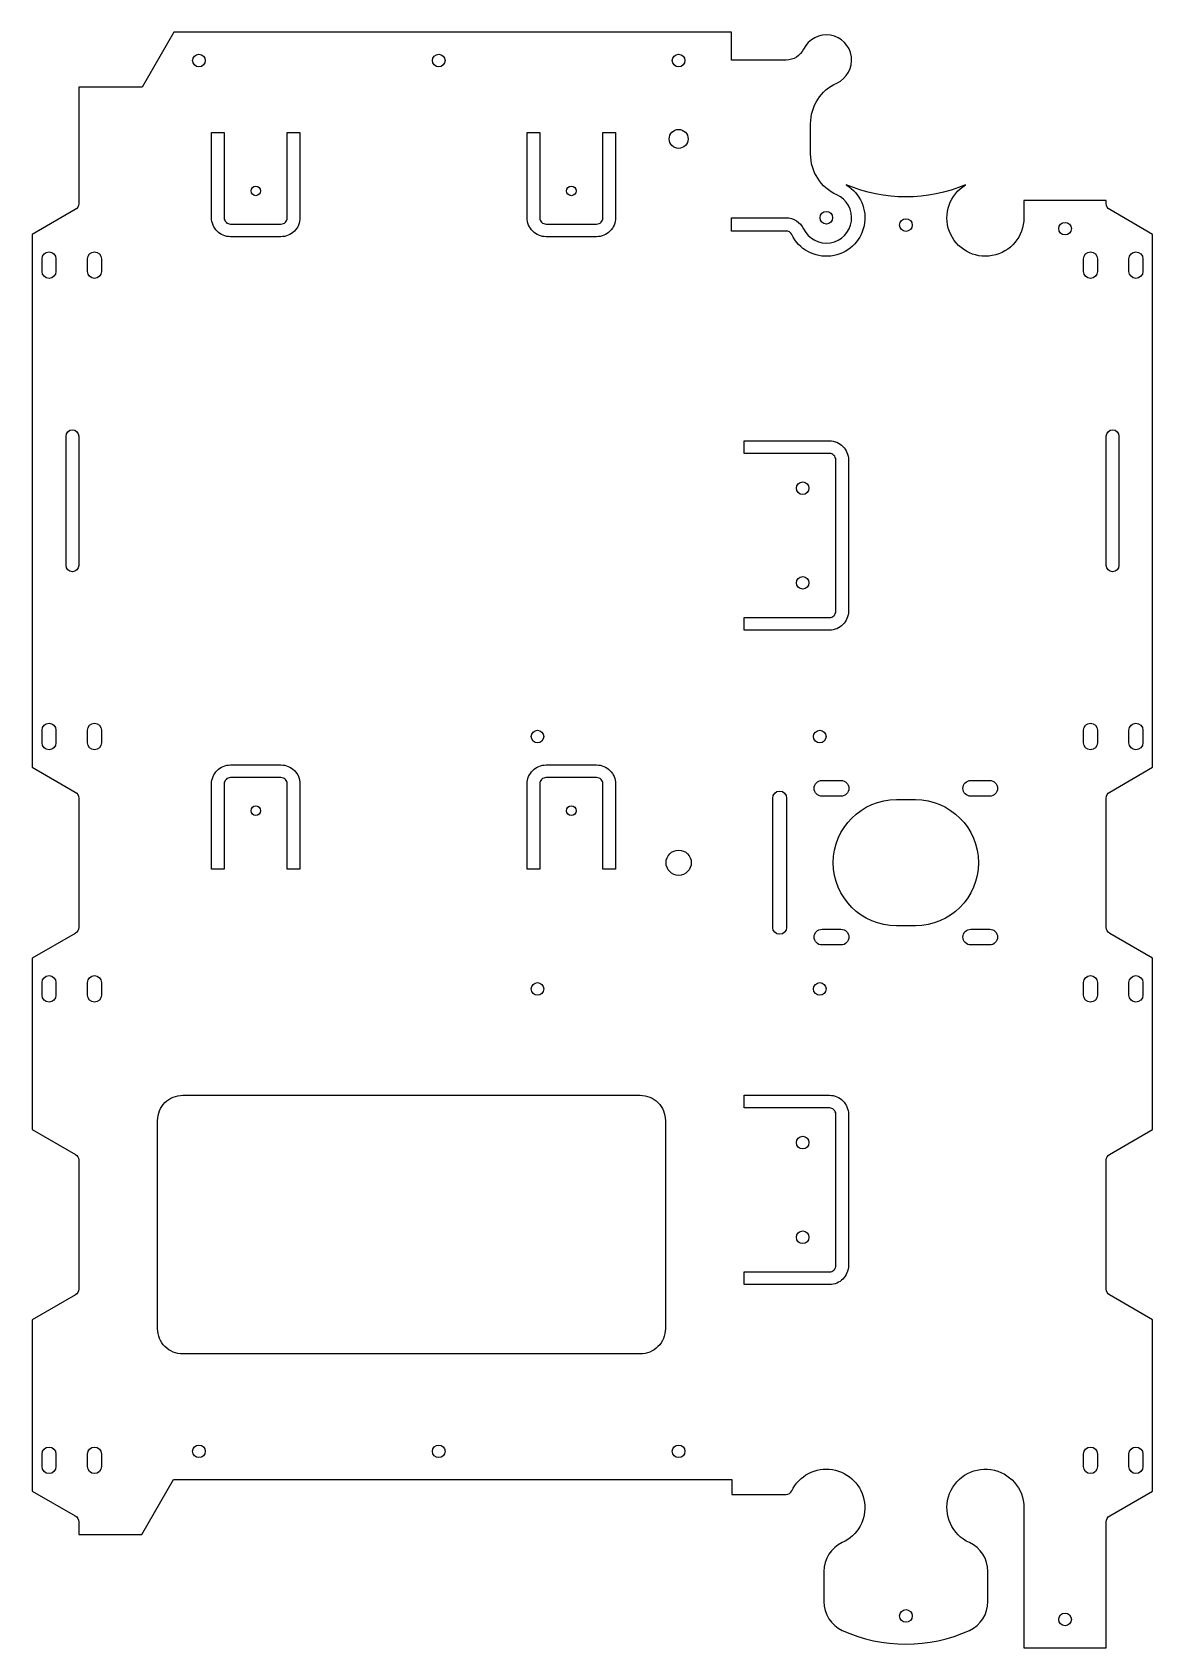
# Model space of a CAD drawing. Header units: millimetres. Extents: x -45 to 310, y -53 to 459.
import ezdxf

# ---------------------------------------------------------------- set-up
doc = ezdxf.new("R2010")
doc.units = ezdxf.units.MM

msp = doc.modelspace()

# ---------------------------------------------------------------- linework, layer by layer
for points in [[(-44.75, 394.73), (-44.75, 225.8), (-31.15, 217.95, -0.267949), (-30.05, 216.04), (-30.05, 175.04, -0.267949), (-31.15, 173.14), (-44.75, 165.29), (-44.75, 110.96), (-31.05, 103.05, -0.267949), (-30.05, 101.32), (-30.05, 60.32, -0.267949), (-31.05, 58.59), (-44.75, 50.68), (-44.75, -3.64), (-31.15, -11.49, -0.267949), (-30.05, -13.4), (-30.05, -17.4), (-10.05, -17.4), (0, 0), (176.95, 0), (176.95, -4.7), (194.08, -4.7, 0.287272), (195.88, -3.57, -1.423241), (211.91, -20, 0.293925), (206.05, -29.1), (206.05, -38.7, 0.293925), (211.91, -47.8, 0.216961), (252.2, -47.8, 0.293925), (258.05, -38.7), (258.05, -29.1, 0.293925), (252.2, -20, -1.832561), (269.45, -8.9), (269.45, -53.3), (295.55, -53.3), (295.55, -13.4, -0.267949), (296.65, -11.49), (310.25, -3.64), (310.25, 50.68), (296.55, 58.59, -0.267949), (295.55, 60.32), (295.55, 101.32, -0.267949), (296.55, 103.05), (310.25, 110.96), (310.25, 165.29), (296.65, 173.14, -0.267949), (295.55, 175.04), (295.55, 216.04, -0.267949), (296.65, 217.95), (310.25, 225.8), (310.25, 394.73), (296.65, 402.58, -0.267949), (295.55, 404.49), (295.55, 405.49), (269.45, 405.49), (269.45, 399.99, -1.713898), (250.96, 410.44, -0.20201), (213.15, 410.44, -1.339934), (195.88, 394.66, 0.287272), (194.08, 395.79), (176.85, 395.79), (176.85, 399.99), (194.08, 399.99, -0.287272), (199.66, 396.49, 1.423241), (210.17, 407.27, -0.293925), (201.85, 420.19), (201.85, 429.78, -0.293925), (210.17, 442.71, 1.423241), (199.66, 453.48, -0.287272), (194.08, 449.99), (176.85, 449.99), (176.85, 458.79), (0.06, 458.79), (-9.99, 441.39), (-30.05, 441.39), (-30.05, 404.49, -0.267949), (-31.15, 402.58)], [(36.05, 399.99), (36.05, 426.99), (40.05, 426.99), (40.05, 399.99, -0.414214), (34.05, 393.99), (18.05, 393.99, -0.414214), (12.05, 399.99), (12.05, 426.99), (16.05, 426.99), (16.05, 399.99, 0.414214), (18.05, 397.99), (34.05, 397.99, 0.414214)], [(116.05, 426.99), (116.05, 399.99, 0.414214), (118.05, 397.99), (134.05, 397.99, 0.414214), (136.05, 399.99), (136.05, 426.99), (140.05, 426.99), (140.05, 399.99, -0.414214), (134.05, 393.99), (118.05, 393.99, -0.414214), (112.05, 399.99), (112.05, 426.99)], [(-41.65, 382.99), (-41.65, 386.99, -1), (-37.25, 386.99), (-37.25, 382.99, -1)], [(-27.25, 382.99), (-27.25, 386.99, -1), (-22.85, 386.99), (-22.85, 382.99, -1)], [(288.35, 382.99), (288.35, 386.99, -1), (292.75, 386.99), (292.75, 382.99, -1)], [(302.75, 382.99), (302.75, 386.99, -1), (307.15, 386.99), (307.15, 382.99, -1)], [(-30.05, 289.77, -1), (-34.05, 289.77), (-34.05, 330.77, -1), (-30.05, 330.77)], [(180.85, 273.27), (207.85, 273.27, 0.414214), (209.85, 275.27), (209.85, 323.27, 0.414214), (207.85, 325.27), (180.85, 325.27), (180.85, 329.27), (207.85, 329.27, -0.414214), (213.85, 323.27), (213.85, 275.27, -0.414214), (207.85, 269.27), (180.85, 269.27)], [(299.55, 289.77, -1), (295.55, 289.77), (295.55, 330.77, -1), (299.55, 330.77)], [(-41.65, 237.54, -1), (-37.25, 237.54), (-37.25, 233.54, -1), (-41.65, 233.54)], [(-27.25, 237.54, -1), (-22.85, 237.54), (-22.85, 233.54, -1), (-27.25, 233.54)], [(288.35, 237.54, -1), (292.75, 237.54), (292.75, 233.54, -1), (288.35, 233.54)], [(302.75, 237.54, -1), (307.15, 237.54), (307.15, 233.54, -1), (302.75, 233.54)], [(36.05, 193.54), (36.05, 220.54, 0.414214), (34.05, 222.54), (18.05, 222.54, 0.414214), (16.05, 220.54), (16.05, 193.54), (12.05, 193.54), (12.05, 220.54, -0.414214), (18.05, 226.54), (34.05, 226.54, -0.414214), (40.05, 220.54), (40.05, 193.54)], [(136.05, 193.54), (136.05, 220.54, 0.414214), (134.05, 222.54), (118.05, 222.54, 0.414214), (116.05, 220.54), (116.05, 193.54), (112.05, 193.54), (112.05, 220.54, -0.414214), (118.05, 226.54), (134.05, 226.54, -0.414214), (140.05, 220.54), (140.05, 193.54)], [(205.48, 216.61, -1), (205.48, 221.61), (211.48, 221.61, -1), (211.48, 216.61)], [(252.62, 216.61, -1), (252.62, 221.61), (258.62, 221.61, -1), (258.62, 216.61)], [(194.25, 175.04, -1), (189.85, 175.04), (189.85, 216.04, -1), (194.25, 216.04)], [(235.05, 215.54, -1), (235.05, 175.54), (229.05, 175.54, -1), (229.05, 215.54)], [(205.48, 169.47, -1), (205.48, 174.47), (211.48, 174.47, -1), (211.48, 169.47)], [(258.62, 174.47, -1), (258.62, 169.47), (252.62, 169.47, -1), (252.62, 174.47)], [(-41.65, 157.54, -1), (-37.25, 157.54), (-37.25, 153.54, -1), (-41.65, 153.54)], [(-27.25, 157.54, -1), (-22.85, 157.54), (-22.85, 153.54, -1), (-27.25, 153.54)], [(292.75, 153.54, -1), (288.35, 153.54), (288.35, 157.54, -1), (292.75, 157.54)], [(307.15, 153.54, -1), (302.75, 153.54), (302.75, 157.54, -1), (307.15, 157.54)], [(155.85, 47.82, -0.414214), (147.85, 39.82), (2.95, 39.82, -0.414214), (-5.05, 47.82), (-5.05, 113.82, -0.414214), (2.95, 121.82), (147.85, 121.82, -0.414214), (155.85, 113.82)], [(180.85, 65.82), (207.85, 65.82, 0.414214), (209.85, 67.82), (209.85, 115.82, 0.414214), (207.85, 117.82), (180.85, 117.82), (180.85, 121.82), (207.85, 121.82, -0.414214), (213.85, 115.82), (213.85, 67.82, -0.414214), (207.85, 61.82), (180.85, 61.82)], [(-41.65, 4.1), (-41.65, 8.1, -1), (-37.25, 8.1), (-37.25, 4.1, -1)], [(-27.25, 4.1), (-27.25, 8.1, -1), (-22.85, 8.1), (-22.85, 4.1, -1)], [(292.75, 8.1), (292.75, 4.1, -1), (288.35, 4.1), (288.35, 8.1, -1)], [(307.15, 8.1), (307.15, 4.1, -1), (302.75, 4.1), (302.75, 8.1, -1)]]:
    msp.add_lwpolyline(points, format="xyb", close=True)
for centre, radius in [((8.05, 449.84), 2), ((84.05, 449.84), 2), ((160.05, 449.84), 2), ((160.05, 424.99), 3), ((26.05, 408.49), 1.5), ((126.05, 408.49), 1.5), ((206.85, 399.99), 2), ((232.05, 397.67), 2), ((282.5, 396.54), 2), ((199.35, 314.27), 2), ((199.35, 284.27), 2), ((115.33, 235.54), 2), ((204.78, 235.54), 2), ((26.05, 212.04), 1.5), ((126.05, 212.04), 1.5), ((160.05, 195.54), 4), ((115.33, 155.54), 2), ((204.78, 155.54), 2), ((199.35, 106.82), 2), ((199.35, 76.82), 2), ((8.05, 8.95), 2), ((84.05, 8.95), 2), ((160.05, 8.95), 2), ((232.05, -43.22), 2), ((282.5, -44.35), 2)]:
    msp.add_circle(centre, radius)

doc.saveas('drawing.dxf')
